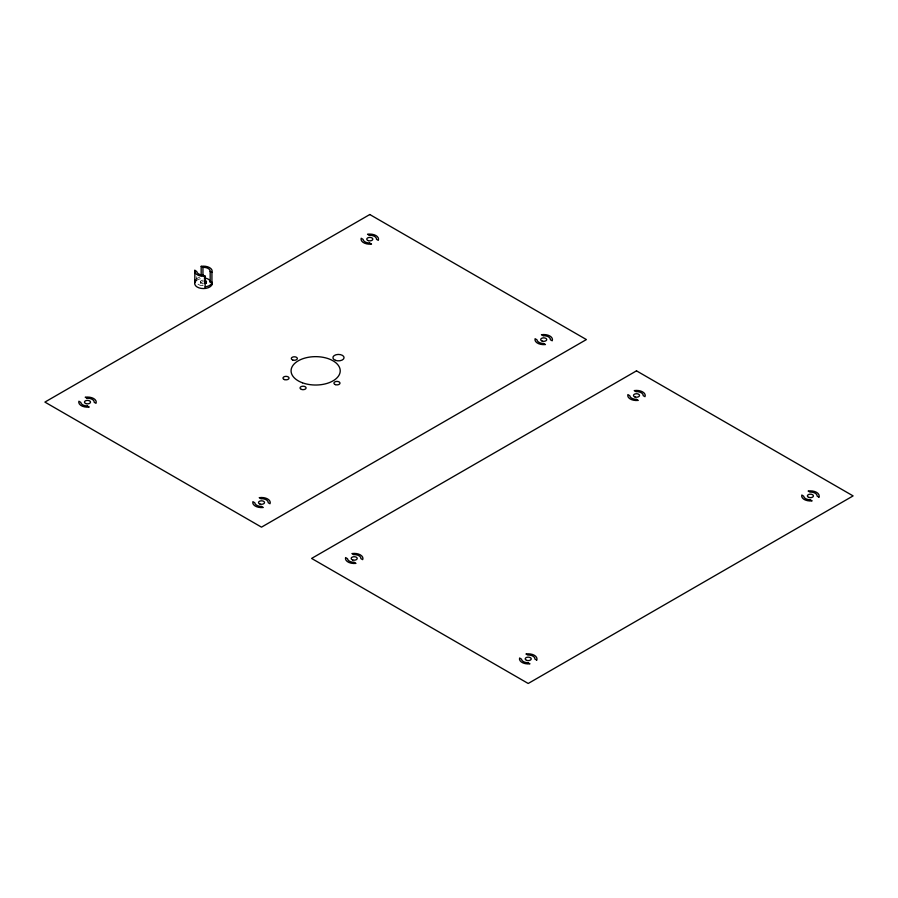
<?xml version="1.0" encoding="UTF-8"?>
<svg xmlns="http://www.w3.org/2000/svg" width="898" height="898" viewBox="0 0 898 898"><rect width="100%" height="100%" fill="white"/><g stroke="black" fill="none" stroke-linecap="round" stroke-linejoin="round"><path stroke-width="0.67" stroke-dasharray="4.49 3.37" d="M203.262 280.142A3.02 1.74 0 0 0 200.422 281.871L200.422 283.51A3.02 1.74 0 0 0 203.24 285.25M196.718 276.707L196.718 282.163A6.735 3.884 0 0 0 203.083 285.755M196.314 280.591A8.744 5.051 0 0 1 203.352 278.47M200.422 283.51A3.02 1.74 0 0 1 203.262 281.781M196.314 278.952A8.744 5.051 0 0 1 199.637 277.325M203.24 283.611A3.02 1.74 0 0 1 200.422 281.871"/><path stroke-width="1.35" d="M201.174 275.664L201.174 266.336L202.948 267.335A6.735 3.884 0 0 1 210.166 271.409L211.928 272.408L211.928 284.722M194.832 282.623L194.832 270.309L196.718 271.488A6.735 3.884 0 0 0 203.083 275.091L205.159 276.157L205.159 288.46M204.216 278.01A6.735 3.884 0 0 1 210.166 282.084L211.928 283.083A8.744 5.051 0 0 1 205.159 286.821M210.166 271.409L210.166 282.084M202.948 267.335L202.948 275.327M211.535 281.613A8.744 5.051 0 0 1 203.532 288.561A8.744 5.051 0 0 1 195.281 281.703M201.174 266.336A8.744 5.051 0 0 1 211.928 272.408M205.159 276.157A8.744 5.051 0 0 1 194.832 270.309M194.832 280.984A8.744 5.051 0 0 1 195.281 280.064M204.385 281.86A3.02 1.74 0 0 1 206.428 283.308M204.385 280.221A3.02 1.74 0 0 1 206.45 281.882A3.02 1.74 0 0 1 204.362 283.532M369.796 214.521L44.9 402.091L261.498 527.148L586.394 339.567L369.796 214.521M636.502 370.852L311.606 558.433L528.204 683.479L853.1 495.909L636.502 370.852M369.639 243.021L369.437 243.021A6.735 3.884 0 0 1 363.084 239.418L361.187 238.239A8.744 5.051 0 0 0 371.525 244.088L369.639 243.021M543.548 343.474L543.357 343.474A6.735 3.884 0 0 1 536.993 339.871L535.107 338.692A8.744 5.051 0 0 0 545.434 344.54L543.548 343.474M636.345 399.352L636.143 399.352A6.735 3.884 0 0 1 629.79 395.749L627.893 394.57A8.744 5.051 0 0 0 638.231 400.418L636.345 399.352M87.342 405.997L87.14 405.997A6.735 3.884 0 0 1 80.786 402.394L78.889 401.215A8.744 5.051 0 0 0 89.228 407.063L87.342 405.997M810.254 499.804L810.063 499.804A6.735 3.884 0 0 1 803.699 496.201L801.813 495.023A8.744 5.051 0 0 0 812.14 500.871L810.254 499.804M261.352 506.427L261.15 506.427A6.735 3.884 0 0 1 254.796 502.824L252.899 501.645A8.744 5.051 0 0 0 263.237 507.493L261.352 506.427M354.048 562.328L353.846 562.328A6.735 3.884 0 0 1 347.492 558.724L345.595 557.546A8.744 5.051 0 0 0 355.934 563.394L354.048 562.328M528.058 662.758L527.856 662.758A6.735 3.884 0 0 1 521.502 659.166L519.605 657.987A8.744 5.051 0 0 0 529.943 663.824L528.058 662.758M369.303 235.254L367.54 234.255A8.744 5.051 0 0 1 378.283 240.338L376.52 239.339A6.735 3.884 0 0 0 369.303 235.254M543.211 335.706L541.449 334.707A8.744 5.051 0 0 1 552.203 340.791L550.429 339.792A6.735 3.884 0 0 0 543.211 335.706M636.009 391.595L634.246 390.596A8.744 5.051 0 0 1 644.989 396.669L643.226 395.67A6.735 3.884 0 0 0 636.009 391.595M818.909 497.122L817.135 496.123A6.735 3.884 0 0 0 809.917 492.048L808.155 491.049A8.744 5.051 0 0 1 818.909 497.122M87.005 398.229L85.231 397.23A8.744 5.051 0 0 1 95.985 403.314L94.223 402.315A6.735 3.884 0 0 0 87.005 398.229M261.015 498.671L259.241 497.672A8.744 5.051 0 0 1 269.995 503.744L268.233 502.745A6.735 3.884 0 0 0 261.015 498.671M353.711 554.571L351.937 553.572A8.744 5.051 0 0 1 362.691 559.645L360.929 558.646A6.735 3.884 0 0 0 353.711 554.571M536.701 660.086L534.939 659.087A6.735 3.884 0 0 0 527.721 655.001L525.947 654.002A8.744 5.051 0 0 1 536.701 660.086M302.424 382.795A24.572 14.188 0 0 0 340.196 371.469A24.572 14.188 0 0 0 304.321 358.246A24.572 14.188 0 0 0 302.424 382.795M284.419 379.573A3.02 1.74 0 0 0 289.033 378.159A3.02 1.74 0 0 0 284.599 376.554A3.02 1.74 0 0 0 284.419 379.573M301.47 389.418A3.02 1.74 0 0 0 306.083 388.003A3.02 1.74 0 0 0 301.649 386.409A3.02 1.74 0 0 0 301.47 389.418M335.381 384.625A3.02 1.74 0 0 0 339.983 383.199A3.02 1.74 0 0 0 335.538 381.605A3.02 1.74 0 0 0 335.381 384.625M292.703 359.986A3.02 1.74 0 0 0 297.339 358.605A3.02 1.74 0 0 0 292.95 356.977A3.02 1.74 0 0 0 292.703 359.986M335.493 360.356A5.579 3.222 0 0 0 344.057 357.786A5.579 3.222 0 0 0 335.908 354.789A5.579 3.222 0 0 0 335.493 360.356M368.281 240.642A3.02 1.74 0 0 0 372.816 239.137A3.02 1.74 0 0 0 368.303 237.622A3.02 1.74 0 0 0 368.281 240.642M542.19 341.094A3.02 1.74 0 0 0 546.725 339.59A3.02 1.74 0 0 0 542.212 338.075A3.02 1.74 0 0 0 542.19 341.094M85.983 403.617A3.02 1.74 0 0 0 90.507 402.113A3.02 1.74 0 0 0 86.006 400.598A3.02 1.74 0 0 0 85.983 403.617M259.982 504.047A3.02 1.74 0 0 0 264.517 502.554A3.02 1.74 0 0 0 260.016 501.039A3.02 1.74 0 0 0 259.982 504.047M634.987 396.972A3.02 1.74 0 0 0 639.522 395.479A3.02 1.74 0 0 0 635.009 393.953A3.02 1.74 0 0 0 634.987 396.972M352.69 559.948A3.02 1.74 0 0 0 357.213 558.455A3.02 1.74 0 0 0 352.712 556.928A3.02 1.74 0 0 0 352.69 559.948M526.688 660.378A3.02 1.74 0 0 0 531.223 658.885A3.02 1.74 0 0 0 526.711 657.37A3.02 1.74 0 0 0 526.688 660.378M808.896 497.425A3.02 1.74 0 0 0 813.431 495.932A3.02 1.74 0 0 0 808.918 494.405A3.02 1.74 0 0 0 808.896 497.425"/></g></svg>
